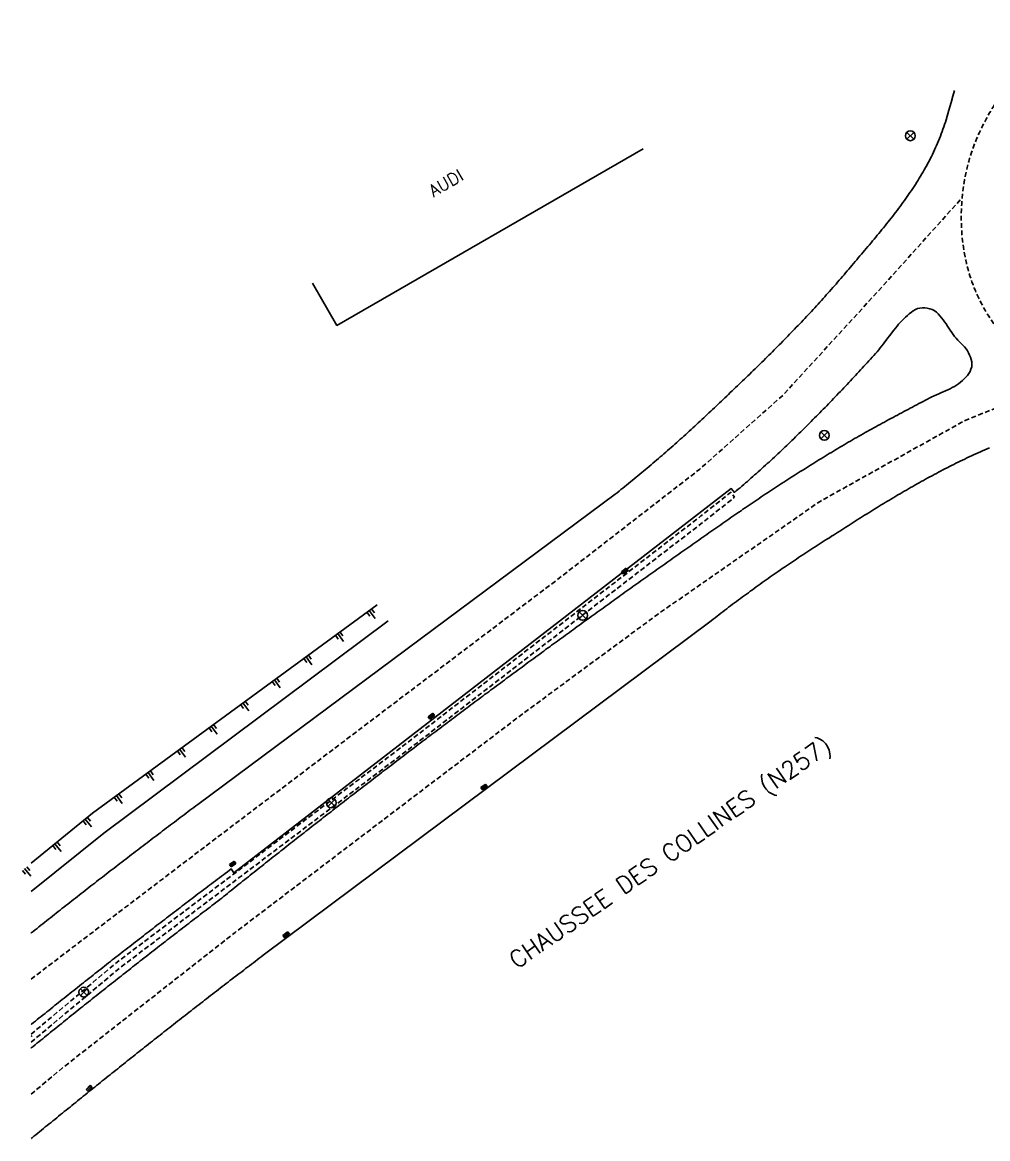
# Model space of a CAD drawing. Header units: millimetres. Extents: x 164999 to 165565, y 157669 to 158000.
# Drawn here: x 164999.1 to 165097.7, y 157669.1 to 157783.2 of the extents above; entities that cross this region are included whole.
import ezdxf
from ezdxf.enums import TextEntityAlignment as Align

# ---------------------------------------------------------------- set-up
doc = ezdxf.new("R2010")
doc.units = ezdxf.units.MM
doc.linetypes.add('DASHED', pattern=[0.75, 0.5, -0.25])
doc.layers.get('0').update_dxf_attribs({"linetype": 'CONTINUOUS'})
for name, color, linetype in [('W0001', 6, 'DASHED'), ('W0008', 7, 'CONTINUOUS'), ('W0100', 7, 'CONTINUOUS'), ('W0112', 1, 'DASHED'), ('W0211', 2, 'CONTINUOUS'), ('W0400', 7, 'CONTINUOUS'), ('W0469', 7, 'CONTINUOUS'), ('W0984', 7, 'CONTINUOUS'), ('W0989', 7, 'CONTINUOUS')]:
    doc.layers.add(name, color=color, linetype=linetype)
doc.styles.get("Standard").update_dxf_attribs({"font": 'romans.shx', "width": 0.85})

# ---------------------------------------------------------------- blocks, each defined once
blk = doc.blocks.new('T400')
for p, q in [((-0.15, 0.3), (0.15, 0.3)), ((-0.15, -0.25), (-0.15, 0.3)), ((-0.15, 0.15), (0.15, 0.15)), ((-0.15, 0), (0.15, 0)), ((0.15, 0.3), (0.15, -0.25)), ((-0.15, -0.15), (0.15, -0.15)), ((-0.15, -0.25), (-0.15, -0.3)), ((-0.15, -0.3), (0.15, -0.3)), ((0.15, -0.3), (0.15, -0.25))]:
    blk.add_line(p, q)
blk = doc.blocks.new('t211o')
at = {"color": 0, "linetype": 'Continuous'}
for p, q in [((-0.29, 0.5), (-0.29, 0)), ((0, 1), (0, 0)), ((0.29, 0.5), (0.29, 0))]:
    blk.add_line(p, q, dxfattribs=at)
blk = doc.blocks.new('T469')
at = {"color": 0, "linetype": 'Continuous', "flags": 128}
for points in [[(-0.35, 0.35), (0.35, -0.35)], [(-0.35, -0.35), (0.35, 0.35)]]:
    blk.add_lwpolyline(points, dxfattribs=at)
at = {"color": 0, "linetype": 'Continuous'}
blk.add_circle((0, 0), 0.5, dxfattribs=at)

msp = doc.modelspace()

# ---------------------------------------------------------------- linework, layer by layer
at = {"layer": 'W0001', "flags": 128}
msp.add_lwpolyline([(165130.46, 157775.38), (165130.27, 157775.63), (165130.07, 157775.88), (165129.87, 157776.12), (165129.67, 157776.36), (165129.47, 157776.6), (165129.26, 157776.84), (165129.05, 157777.07), (165128.84, 157777.3), (165128.62, 157777.53), (165128.4, 157777.75), (165128.18, 157777.97), (165127.96, 157778.19), (165127.73, 157778.4), (165127.5, 157778.61), (165127.26, 157778.82), (165127.02, 157779.02), (165126.78, 157779.22), (165126.54, 157779.42), (165126.29, 157779.62), (165126.04, 157779.81), (165125.79, 157780), (165125.54, 157780.18), (165125.29, 157780.36), (165125.03, 157780.54), (165124.75, 157780.72), (165124.46, 157780.9), (165124.15, 157781.09), (165123.83, 157781.27), (165123.49, 157781.45), (165123.14, 157781.62), (165122.76, 157781.78), (165122.37, 157781.94), (165121.96, 157782.08), (165121.53, 157782.21), (165121.14, 157782.31), (165120.81, 157782.38), (165120.54, 157782.44), (165120.26, 157782.5), (165119.98, 157782.56), (165119.69, 157782.61), (165119.41, 157782.66), (165119.12, 157782.72), (165118.84, 157782.76), (165118.55, 157782.81), (165118.26, 157782.85), (165117.97, 157782.9), (165117.68, 157782.93), (165117.38, 157782.97), (165117.09, 157783), (165116.79, 157783.03), (165116.49, 157783.06), (165116.19, 157783.08), (165115.89, 157783.11), (165115.59, 157783.12), (165115.29, 157783.14), (165114.98, 157783.15), (165114.68, 157783.15), (165114.37, 157783.15), (165114.06, 157783.15), (165113.75, 157783.14), (165113.44, 157783.13), (165113.13, 157783.12), (165112.81, 157783.1), (165112.5, 157783.07), (165112.18, 157783.04), (165111.87, 157783.01), (165111.55, 157782.97), (165111.23, 157782.92), (165110.91, 157782.87), (165110.59, 157782.81), (165110.27, 157782.75), (165109.95, 157782.69), (165109.63, 157782.61), (165109.31, 157782.53), (165108.99, 157782.45), (165108.67, 157782.36), (165108.34, 157782.26), (165108.02, 157782.15), (165107.7, 157782.04), (165107.38, 157781.93), (165107.06, 157781.8), (165106.75, 157781.68), (165106.44, 157781.54), (165106.13, 157781.41), (165105.82, 157781.26), (165105.52, 157781.12), (165105.22, 157780.96), (165104.92, 157780.8), (165104.63, 157780.64), (165104.34, 157780.47), (165104.06, 157780.3), (165103.77, 157780.12), (165103.5, 157779.94), (165103.22, 157779.75), (165102.95, 157779.55), (165102.68, 157779.35), (165102.42, 157779.15), (165102.16, 157778.94), (165101.91, 157778.73), (165101.66, 157778.51), (165101.41, 157778.29), (165101.17, 157778.06), (165100.93, 157777.83), (165100.7, 157777.6), (165100.47, 157777.36), (165100.24, 157777.11), (165100.02, 157776.86), (165099.81, 157776.61), (165099.6, 157776.35), (165099.39, 157776.09), (165099.19, 157775.83), (165098.99, 157775.56), (165098.79, 157775.29), (165098.6, 157775.02), (165098.42, 157774.74), (165098.24, 157774.46), (165098.06, 157774.17), (165097.9, 157773.89), (165097.74, 157773.61), (165097.58, 157773.33), (165097.43, 157773.05), (165097.28, 157772.77), (165097.13, 157772.48), (165097, 157772.19), (165096.86, 157771.9), (165096.73, 157771.61), (165096.61, 157771.32), (165096.49, 157771.03), (165096.37, 157770.73), (165096.26, 157770.44), (165096.15, 157770.14), (165096.05, 157769.84), (165095.96, 157769.54), (165095.86, 157769.24), (165095.78, 157768.94), (165095.69, 157768.63), (165095.62, 157768.33), (165095.54, 157768.02), (165095.47, 157767.72), (165095.41, 157767.41), (165095.35, 157767.1), (165095.3, 157766.79), (165095.25, 157766.48), (165095.2, 157766.17), (165095.16, 157765.86), (165095.13, 157765.55), (165095.1, 157765.24), (165095.07, 157764.93), (165095.05, 157764.62), (165095.03, 157764.3), (165095.02, 157763.99), (165095.01, 157763.67), (165095.01, 157763.36), (165095.01, 157763.05), (165095.01, 157762.73), (165095.02, 157762.42), (165095.04, 157762.1), (165095.06, 157761.79), (165095.08, 157761.47), (165095.11, 157761.15), (165095.14, 157760.83), (165095.18, 157760.5), (165095.22, 157760.17), (165095.27, 157759.84), (165095.33, 157759.51), (165095.39, 157759.18), (165095.46, 157758.85), (165095.53, 157758.53), (165095.61, 157758.21), (165095.7, 157757.89), (165095.79, 157757.57), (165095.89, 157757.25), (165095.99, 157756.94), (165096.1, 157756.63), (165096.21, 157756.32), (165096.33, 157756.01), (165096.46, 157755.71), (165096.59, 157755.41), (165096.72, 157755.11), (165096.87, 157754.82), (165097.01, 157754.52), (165097.17, 157754.23), (165097.32, 157753.95), (165097.49, 157753.66), (165097.65, 157753.38), (165097.83, 157753.11), (165098.01, 157752.83), (165098.19, 157752.56), (165098.38, 157752.29), (165098.57, 157752.03), (165098.76, 157751.77), (165098.96, 157751.51), (165099.17, 157751.26), (165099.38, 157751), (165099.59, 157750.76), (165099.81, 157750.51), (165100.03, 157750.27), (165100.25, 157750.03), (165100.48, 157749.8), (165100.71, 157749.57), (165100.94, 157749.35), (165101.18, 157749.13), (165101.42, 157748.91), (165101.66, 157748.7), (165101.91, 157748.49), (165102.16, 157748.29), (165102.41, 157748.09), (165102.66, 157747.9), (165102.92, 157747.71), (165103.18, 157747.52), (165103.44, 157747.34), (165103.7, 157747.16), (165103.97, 157746.99), (165104.24, 157746.82), (165104.51, 157746.66), (165104.79, 157746.5), (165105.06, 157746.35), (165105.34, 157746.2), (165105.62, 157746.05), (165105.91, 157745.91), (165106.19, 157745.77), (165106.48, 157745.64), (165106.77, 157745.51), (165107.06, 157745.39), (165107.36, 157745.27), (165107.65, 157745.16), (165107.95, 157745.05), (165108.25, 157744.94), (165108.55, 157744.84), (165108.85, 157744.75), (165109.15, 157744.65), (165109.46, 157744.57), (165109.77, 157744.48), (165110.08, 157744.4), (165110.39, 157744.33), (165110.7, 157744.26), (165111.02, 157744.19), (165111.34, 157744.13), (165111.66, 157744.07), (165111.98, 157744.02), (165112.3, 157743.98), (165112.62, 157743.94), (165112.94, 157743.9), (165113.26, 157743.87), (165113.59, 157743.85), (165113.91, 157743.83), (165114.23, 157743.82), (165114.55, 157743.81), (165114.87, 157743.81), (165115.19, 157743.81), (165115.51, 157743.82), (165115.83, 157743.84), (165116.15, 157743.86), (165116.46, 157743.88), (165116.78, 157743.91), (165117.1, 157743.95), (165117.42, 157743.99), (165117.73, 157744.03), (165118.05, 157744.09), (165118.36, 157744.14), (165118.67, 157744.2), (165118.99, 157744.27), (165119.3, 157744.34), (165119.61, 157744.42), (165119.92, 157744.5), (165120.23, 157744.59), (165120.53, 157744.68), (165120.84, 157744.78), (165121.14, 157744.88), (165121.45, 157744.99), (165121.75, 157745.1), (165122.06, 157745.21), (165122.36, 157745.34), (165122.66, 157745.47), (165122.96, 157745.6), (165123.26, 157745.74), (165123.55, 157745.88), (165123.84, 157746.02), (165124.12, 157746.18), (165124.4, 157746.33), (165124.68, 157746.49), (165124.96, 157746.65), (165125.23, 157746.82), (165125.5, 157746.99), (165125.76, 157747.17), (165126.02, 157747.35), (165126.28, 157747.53), (165126.54, 157747.72), (165126.79, 157747.91), (165127.03, 157748.11), (165127.28, 157748.3), (165127.52, 157748.51), (165127.76, 157748.71), (165127.99, 157748.92), (165128.22, 157749.13), (165128.45, 157749.34), (165128.67, 157749.56), (165128.89, 157749.78), (165129.1, 157750.01), (165129.32, 157750.23), (165129.53, 157750.46), (165129.73, 157750.69), (165129.94, 157750.93), (165130.13, 157751.16), (165130.33, 157751.4), (165130.52, 157751.65), (165130.72, 157751.9), (165130.92, 157752.16), (165131.12, 157752.44), (165131.32, 157752.72), (165131.51, 157753), (165131.69, 157753.29), (165131.87, 157753.58), (165132.04, 157753.87), (165132.21, 157754.16), (165132.37, 157754.46), (165132.52, 157754.76), (165132.67, 157755.06), (165132.81, 157755.37), (165132.95, 157755.68), (165133.08, 157755.99), (165133.2, 157756.3), (165133.32, 157756.61), (165133.44, 157756.93), (165133.54, 157757.25), (165133.64, 157757.57), (165133.74, 157757.89), (165133.83, 157758.21), (165133.91, 157758.54), (165133.99, 157758.87), (165134.06, 157759.2), (165134.12, 157759.53), (165134.18, 157759.86), (165134.23, 157760.19), (165134.28, 157760.52), (165134.32, 157760.85), (165134.36, 157761.17), (165134.39, 157761.49), (165134.41, 157761.81), (165134.43, 157762.14), (165134.45, 157762.46), (165134.46, 157762.78), (165134.47, 157763.1), (165134.47, 157763.42), (165134.47, 157763.74), (165134.46, 157764.07), (165134.45, 157764.39), (165134.43, 157764.71), (165134.4, 157765.03), (165134.38, 157765.35), (165134.34, 157765.66), (165134.3, 157765.98), (165134.26, 157766.3), (165134.21, 157766.62), (165134.16, 157766.93), (165134.1, 157767.25), (165134.04, 157767.56), (165133.97, 157767.88), (165133.9, 157768.19), (165133.82, 157768.5), (165133.74, 157768.81), (165133.65, 157769.12), (165133.56, 157769.43), (165133.46, 157769.74), (165133.36, 157770.04), (165133.26, 157770.35), (165133.15, 157770.65), (165133.03, 157770.96), (165132.8, 157771.54), (165130.76, 157774.98)], close=True, dxfattribs=at)
for points in [[(165000, 157685.38), (165019.46, 157700.2), (165036.64, 157713.24), (165053.98, 157726.38), (165068.3, 157737.49), (165076.8, 157745.06), (165086.96, 157756.17), (165095.1, 157765.24)], [(165000, 157673.62), (165003.17, 157676.27), (165020.86, 157690.16), (165050.11, 157712.41), (165064.04, 157722.69), (165080.58, 157734.2), (165095.41, 157742.48), (165105.06, 157746.35)]]:
    msp.add_lwpolyline(points, dxfattribs=at)
at = {"layer": 'W0008', "flags": 128}
for points in [[(165000, 157690.09), (165000.03, 157690.11), (165000.22, 157690.26), (165000.42, 157690.42), (165000.61, 157690.57), (165000.81, 157690.73), (165001.01, 157690.88), (165001.2, 157691.04), (165001.4, 157691.19), (165001.59, 157691.35), (165001.79, 157691.5), (165001.99, 157691.66), (165002.18, 157691.81), (165002.38, 157691.97), (165002.57, 157692.12), (165002.77, 157692.28), (165002.97, 157692.43), (165003.16, 157692.59), (165003.36, 157692.74), (165003.56, 157692.9), (165003.75, 157693.05), (165003.95, 157693.2), (165004.14, 157693.36), (165004.34, 157693.51), (165004.54, 157693.67), (165004.73, 157693.82), (165004.93, 157693.97), (165005.13, 157694.13), (165005.32, 157694.28), (165005.52, 157694.43), (165005.72, 157694.59), (165005.92, 157694.74), (165006.11, 157694.9), (165006.31, 157695.05), (165006.51, 157695.2), (165006.7, 157695.36), (165006.9, 157695.51), (165007.1, 157695.66), (165007.3, 157695.81), (165007.49, 157695.97), (165007.69, 157696.12), (165007.89, 157696.27), (165008.09, 157696.43), (165008.28, 157696.58), (165008.48, 157696.73), (165008.68, 157696.88), (165008.88, 157697.04), (165009.08, 157697.19), (165009.27, 157697.34), (165009.47, 157697.49), (165009.67, 157697.65), (165009.87, 157697.8), (165010.07, 157697.95), (165010.26, 157698.1), (165010.46, 157698.25), (165010.66, 157698.41), (165010.86, 157698.56), (165011.06, 157698.71), (165011.26, 157698.86), (165011.45, 157699.01), (165011.65, 157699.17), (165011.85, 157699.32), (165012.05, 157699.47), (165012.25, 157699.62), (165012.45, 157699.77), (165012.65, 157699.92), (165012.84, 157700.07), (165013.04, 157700.22), (165013.24, 157700.38), (165013.44, 157700.53), (165013.64, 157700.68), (165013.84, 157700.83), (165014.04, 157700.98), (165014.24, 157701.13), (165014.44, 157701.28), (165014.64, 157701.43), (165014.84, 157701.58), (165015.04, 157701.73), (165015.23, 157701.88), (165015.43, 157702.03), (165015.63, 157702.18), (165015.83, 157702.33), (165016.03, 157702.48), (165016.23, 157702.63), (165016.43, 157702.78), (165016.63, 157702.93), (165016.83, 157703.08), (165017.03, 157703.23), (165059.67, 157734.94), (165059.86, 157735.09), (165060.06, 157735.25), (165060.25, 157735.4), (165060.44, 157735.56), (165060.64, 157735.72), (165060.83, 157735.87), (165061.02, 157736.03), (165061.22, 157736.19), (165061.41, 157736.34), (165061.6, 157736.5), (165061.79, 157736.66), (165061.98, 157736.82), (165062.17, 157736.98), (165062.37, 157737.14), (165062.56, 157737.29), (165062.75, 157737.45), (165062.94, 157737.61), (165063.13, 157737.77), (165063.32, 157737.93), (165063.51, 157738.1), (165063.7, 157738.26), (165063.88, 157738.42), (165064.07, 157738.58), (165064.26, 157738.74), (165064.45, 157738.9), (165064.64, 157739.07), (165064.82, 157739.23), (165065.01, 157739.39), (165065.2, 157739.56), (165065.38, 157739.72), (165065.57, 157739.89), (165065.76, 157740.05), (165065.94, 157740.22), (165066.13, 157740.38), (165066.31, 157740.55), (165066.5, 157740.71), (165066.68, 157740.88), (165066.87, 157741.05), (165067.05, 157741.21), (165067.23, 157741.38), (165067.42, 157741.55), (165067.6, 157741.72), (165067.78, 157741.88), (165067.97, 157742.05), (165068.15, 157742.22), (165068.33, 157742.39), (165068.51, 157742.56), (165068.7, 157742.73), (165068.88, 157742.9), (165069.06, 157743.07), (165069.24, 157743.24), (165069.42, 157743.41), (165069.6, 157743.58), (165069.79, 157743.76), (165069.97, 157743.93), (165070.15, 157744.1), (165070.33, 157744.27), (165070.51, 157744.44), (165070.69, 157744.62), (165070.87, 157744.79), (165071.06, 157744.96), (165071.24, 157745.13), (165071.42, 157745.31), (165071.6, 157745.48), (165071.78, 157745.65), (165071.96, 157745.82), (165072.14, 157746), (165072.32, 157746.17), (165072.5, 157746.34), (165072.68, 157746.52), (165072.86, 157746.69), (165073.04, 157746.86), (165073.22, 157747.04), (165073.4, 157747.21), (165073.58, 157747.39), (165073.76, 157747.56), (165073.94, 157747.74), (165074.12, 157747.91), (165074.29, 157748.09), (165074.47, 157748.26), (165074.65, 157748.44), (165074.83, 157748.61), (165075.01, 157748.79), (165075.18, 157748.96), (165075.36, 157749.14), (165075.54, 157749.31), (165075.71, 157749.49), (165075.89, 157749.67), (165076.07, 157749.85), (165076.24, 157750.02), (165076.42, 157750.2), (165076.6, 157750.38), (165076.77, 157750.56), (165076.95, 157750.73), (165077.12, 157750.91), (165077.3, 157751.09), (165077.47, 157751.27), (165077.64, 157751.45), (165077.82, 157751.63), (165077.99, 157751.81), (165078.16, 157751.99), (165078.34, 157752.17), (165078.51, 157752.35), (165078.68, 157752.53), (165078.85, 157752.71), (165079.02, 157752.89), (165079.2, 157753.08), (165079.37, 157753.26), (165079.54, 157753.44), (165079.71, 157753.62), (165079.88, 157753.81), (165080.05, 157753.99), (165080.22, 157754.18), (165080.38, 157754.36), (165080.55, 157754.54), (165080.72, 157754.73), (165080.89, 157754.92), (165081.06, 157755.1), (165081.22, 157755.29), (165081.39, 157755.47), (165081.56, 157755.66), (165081.72, 157755.85), (165081.89, 157756.04), (165082.05, 157756.22), (165082.22, 157756.41), (165082.38, 157756.6), (165082.54, 157756.79), (165082.71, 157756.98), (165082.87, 157757.17), (165083.03, 157757.36), (165083.19, 157757.55), (165083.36, 157757.75), (165083.52, 157757.94), (165083.68, 157758.13), (165083.84, 157758.32), (165084, 157758.51), (165084.16, 157758.7), (165084.33, 157758.89), (165084.49, 157759.09), (165084.65, 157759.28), (165084.81, 157759.47), (165084.98, 157759.66), (165085.14, 157759.85), (165085.3, 157760.04), (165085.46, 157760.23), (165085.62, 157760.43), (165085.79, 157760.62), (165085.95, 157760.81), (165086.11, 157761), (165086.27, 157761.19), (165086.43, 157761.39), (165086.59, 157761.58), (165086.75, 157761.77), (165086.9, 157761.97), (165087.06, 157762.16), (165087.22, 157762.36), (165087.38, 157762.55), (165087.53, 157762.75), (165087.69, 157762.94), (165087.84, 157763.14), (165088, 157763.34), (165088.15, 157763.54), (165088.3, 157763.73), (165088.45, 157763.93), (165088.6, 157764.13), (165088.75, 157764.33), (165088.9, 157764.54), (165089.05, 157764.74), (165089.2, 157764.94), (165089.34, 157765.14), (165089.49, 157765.35), (165089.63, 157765.55), (165089.77, 157765.76), (165089.91, 157765.97), (165090.05, 157766.17), (165090.19, 157766.38), (165090.32, 157766.59), (165090.46, 157766.81), (165090.59, 157767.02), (165090.72, 157767.23), (165090.85, 157767.44), (165090.98, 157767.66), (165091.11, 157767.88), (165091.23, 157768.09), (165091.36, 157768.31), (165091.48, 157768.53), (165091.6, 157768.76), (165091.72, 157768.98), (165091.83, 157769.2), (165091.95, 157769.43), (165092.06, 157769.66), (165092.17, 157769.88), (165092.28, 157770.11), (165092.39, 157770.35), (165092.49, 157770.58), (165092.59, 157770.81), (165092.69, 157771.05), (165092.79, 157771.28), (165092.88, 157771.52), (165092.97, 157771.76), (165093.06, 157771.99), (165093.14, 157772.23), (165093.22, 157772.47), (165093.3, 157772.71), (165093.38, 157772.95), (165093.45, 157773.19), (165093.74, 157774.18), (165093.96, 157774.95), (165094.15, 157775.61), (165094.15, 157775.61), (165094.15, 157775.61), (165094.15, 157775.61), (165094.32, 157776.18)], [(165000, 157678.33), (165000.02, 157678.35), (165000.22, 157678.51), (165000.41, 157678.67), (165000.6, 157678.82), (165000.8, 157678.98), (165000.99, 157679.14), (165001.19, 157679.29), (165001.38, 157679.45), (165001.57, 157679.61), (165001.77, 157679.77), (165001.96, 157679.92), (165002.16, 157680.08), (165002.35, 157680.24), (165002.55, 157680.39), (165002.74, 157680.55), (165002.94, 157680.71), (165003.13, 157680.86), (165003.33, 157681.02), (165003.52, 157681.18), (165003.72, 157681.33), (165003.91, 157681.49), (165004.11, 157681.65), (165004.3, 157681.8), (165004.5, 157681.96), (165004.69, 157682.12), (165004.89, 157682.27), (165005.08, 157682.43), (165005.28, 157682.58), (165005.47, 157682.74), (165005.67, 157682.9), (165005.86, 157683.05), (165006.06, 157683.21), (165006.25, 157683.36), (165006.45, 157683.52), (165006.65, 157683.67), (165006.84, 157683.83), (165007.04, 157683.99), (165007.23, 157684.14), (165007.43, 157684.3), (165007.63, 157684.45), (165007.82, 157684.61), (165008.02, 157684.76), (165008.21, 157684.92), (165008.41, 157685.07), (165008.61, 157685.23), (165008.8, 157685.38), (165009, 157685.54), (165009.19, 157685.69), (165009.39, 157685.85), (165009.59, 157686), (165009.78, 157686.16), (165009.98, 157686.31), (165010.18, 157686.46), (165010.37, 157686.62), (165010.57, 157686.77), (165010.77, 157686.93), (165010.96, 157687.08), (165011.16, 157687.24), (165011.36, 157687.39), (165011.55, 157687.54), (165011.75, 157687.7), (165011.95, 157687.85), (165012.14, 157688.01), (165012.34, 157688.16), (165012.54, 157688.31), (165012.74, 157688.47), (165012.93, 157688.62), (165013.13, 157688.77), (165013.33, 157688.93), (165013.53, 157689.08), (165013.72, 157689.23), (165013.92, 157689.39), (165014.12, 157689.54), (165014.32, 157689.69), (165014.51, 157689.85), (165014.71, 157690), (165014.91, 157690.15), (165015.11, 157690.31), (165015.3, 157690.46), (165015.5, 157690.61), (165015.7, 157690.77), (165015.9, 157690.92), (165016.1, 157691.07), (165016.29, 157691.22), (165016.49, 157691.38), (165016.69, 157691.53), (165016.89, 157691.68), (165017.09, 157691.83), (165017.28, 157691.98), (165017.48, 157692.14), (165017.68, 157692.29), (165017.88, 157692.44), (165018.08, 157692.59), (165018.28, 157692.75), (165018.48, 157692.9), (165018.67, 157693.05), (165018.87, 157693.2), (165019.07, 157693.35), (165019.27, 157693.5), (165019.47, 157693.66), (165019.66, 157693.82), (165019.86, 157693.97), (165020.05, 157694.13), (165020.25, 157694.29), (165020.44, 157694.44), (165020.64, 157694.6), (165020.83, 157694.75), (165021.03, 157694.91), (165021.22, 157695.07), (165021.42, 157695.22), (165021.61, 157695.38), (165021.81, 157695.53), (165022, 157695.69), (165022.2, 157695.85), (165022.39, 157696), (165022.59, 157696.16), (165022.78, 157696.31), (165022.98, 157696.47), (165023.17, 157696.62), (165023.37, 157696.78), (165023.57, 157696.94), (165023.76, 157697.09), (165023.96, 157697.25), (165024.15, 157697.4), (165024.35, 157697.56), (165024.54, 157697.71), (165024.74, 157697.87), (165024.94, 157698.02), (165025.13, 157698.18), (165025.33, 157698.33), (165025.52, 157698.49), (165025.72, 157698.64), (165025.92, 157698.8), (165026.11, 157698.95), (165026.31, 157699.1), (165026.51, 157699.26), (165026.7, 157699.41), (165026.9, 157699.57), (165027.09, 157699.72), (165027.29, 157699.88), (165027.49, 157700.03), (165027.68, 157700.19), (165027.88, 157700.34), (165028.08, 157700.49), (165028.27, 157700.65), (165028.47, 157700.8), (165028.67, 157700.96), (165028.86, 157701.11), (165029.06, 157701.26), (165029.26, 157701.42), (165029.45, 157701.57), (165029.65, 157701.73), (165029.85, 157701.88), (165030.05, 157702.03), (165030.24, 157702.19), (165030.44, 157702.34), (165030.64, 157702.49), (165030.83, 157702.65), (165031.03, 157702.8), (165031.23, 157702.95), (165031.43, 157703.11), (165031.62, 157703.26), (165031.82, 157703.41), (165032.02, 157703.57), (165032.21, 157703.72), (165032.41, 157703.87), (165032.61, 157704.03), (165032.81, 157704.18), (165033.01, 157704.33), (165033.2, 157704.48), (165033.4, 157704.64), (165033.6, 157704.79), (165033.8, 157704.94), (165033.99, 157705.09), (165034.19, 157705.25), (165034.39, 157705.4), (165034.59, 157705.55), (165034.79, 157705.7), (165034.98, 157705.86), (165035.18, 157706.01), (165035.38, 157706.16), (165035.58, 157706.31), (165035.78, 157706.46), (165035.97, 157706.62), (165036.17, 157706.77), (165036.37, 157706.92), (165036.57, 157707.07), (165036.77, 157707.22), (165036.97, 157707.38), (165037.16, 157707.53), (165037.36, 157707.68), (165037.56, 157707.83), (165037.76, 157707.98), (165037.96, 157708.13), (165038.16, 157708.29), (165038.36, 157708.44), (165038.55, 157708.59), (165038.75, 157708.74), (165038.95, 157708.89), (165039.15, 157709.04), (165039.35, 157709.19), (165039.55, 157709.34), (165039.75, 157709.49), (165039.95, 157709.65), (165040.14, 157709.8), (165040.34, 157709.95), (165040.54, 157710.1), (165040.74, 157710.25), (165040.94, 157710.4), (165041.14, 157710.55), (165041.34, 157710.7), (165041.54, 157710.85), (165041.74, 157711), (165041.94, 157711.15), (165042.14, 157711.3), (165042.34, 157711.45), (165042.54, 157711.6), (165042.74, 157711.75), (165042.94, 157711.9), (165043.14, 157712.05), (165043.33, 157712.2), (165043.53, 157712.35), (165043.73, 157712.5), (165043.93, 157712.65), (165044.13, 157712.8), (165044.33, 157712.95), (165044.53, 157713.1), (165044.73, 157713.25), (165044.93, 157713.4), (165045.13, 157713.55), (165045.33, 157713.7), (165045.53, 157713.85), (165045.73, 157714), (165045.93, 157714.15), (165046.13, 157714.3), (165046.33, 157714.45), (165046.54, 157714.6), (165046.74, 157714.75), (165046.94, 157714.9), (165047.14, 157715.04), (165047.34, 157715.19), (165047.54, 157715.34), (165047.74, 157715.49), (165047.94, 157715.64), (165048.14, 157715.79), (165048.34, 157715.94), (165048.54, 157716.09), (165048.74, 157716.23), (165048.94, 157716.38), (165049.14, 157716.53), (165049.34, 157716.68), (165049.54, 157716.83), (165049.75, 157716.98), (165049.95, 157717.12), (165050.15, 157717.27), (165050.35, 157717.42), (165050.55, 157717.57), (165050.75, 157717.72), (165050.95, 157717.87), (165051.15, 157718.01), (165051.35, 157718.16), (165051.56, 157718.31), (165051.76, 157718.46), (165051.96, 157718.6), (165052.16, 157718.75), (165052.36, 157718.9), (165052.56, 157719.05), (165052.76, 157719.19), (165052.97, 157719.34), (165053.17, 157719.49), (165053.37, 157719.64), (165053.57, 157719.78), (165053.77, 157719.93), (165053.98, 157720.08), (165054.18, 157720.23), (165054.38, 157720.37), (165054.58, 157720.52), (165054.78, 157720.67), (165054.98, 157720.81), (165055.19, 157720.96), (165055.39, 157721.11), (165055.59, 157721.25), (165055.79, 157721.4), (165056, 157721.55), (165056.2, 157721.69), (165056.4, 157721.84), (165056.6, 157721.99), (165056.8, 157722.13), (165057.01, 157722.28), (165057.21, 157722.43), (165057.41, 157722.57), (165057.61, 157722.72), (165057.82, 157722.87), (165058.02, 157723.01), (165058.22, 157723.16), (165058.42, 157723.3), (165058.63, 157723.45), (165058.83, 157723.6), (165059.03, 157723.74), (165059.24, 157723.89), (165059.44, 157724.03), (165059.64, 157724.18), (165059.84, 157724.32), (165060.05, 157724.47), (165060.25, 157724.61), (165060.45, 157724.76), (165060.66, 157724.91), (165060.86, 157725.05), (165061.06, 157725.2), (165061.27, 157725.34), (165061.47, 157725.49), (165061.67, 157725.63), (165061.88, 157725.78), (165062.08, 157725.92), (165062.28, 157726.07), (165062.49, 157726.21), (165062.69, 157726.36), (165062.89, 157726.5), (165063.1, 157726.65), (165063.3, 157726.79), (165063.5, 157726.94), (165063.71, 157727.08), (165063.91, 157727.23), (165064.12, 157727.37), (165064.32, 157727.51), (165064.52, 157727.66), (165064.73, 157727.8), (165064.93, 157727.95), (165065.14, 157728.09), (165065.34, 157728.24), (165065.54, 157728.38), (165065.75, 157728.52), (165065.95, 157728.67), (165066.16, 157728.81), (165066.36, 157728.96), (165066.56, 157729.1), (165066.77, 157729.24), (165066.97, 157729.39), (165067.18, 157729.53), (165067.38, 157729.67), (165067.59, 157729.82), (165067.79, 157729.96), (165068, 157730.11), (165068.2, 157730.25), (165068.41, 157730.39), (165068.61, 157730.54), (165068.81, 157730.68), (165069.02, 157730.82), (165069.22, 157730.97), (165069.43, 157731.11), (165069.63, 157731.25), (165069.84, 157731.39), (165070.04, 157731.54), (165070.25, 157731.68), (165070.45, 157731.82), (165070.66, 157731.97), (165070.86, 157732.11), (165071.07, 157732.25), (165071.27, 157732.39), (165071.48, 157732.54), (165071.68, 157732.68), (165071.89, 157732.82), (165072.1, 157732.96), (165072.3, 157733.11), (165072.51, 157733.25), (165072.71, 157733.39), (165072.92, 157733.53), (165073.13, 157733.67), (165073.33, 157733.81), (165073.54, 157733.95), (165073.75, 157734.09), (165073.95, 157734.23), (165074.16, 157734.37), (165074.37, 157734.51), (165074.58, 157734.65), (165074.78, 157734.79), (165074.99, 157734.93), (165075.2, 157735.07), (165075.41, 157735.2), (165075.62, 157735.34), (165075.83, 157735.48), (165076.04, 157735.62), (165076.25, 157735.75), (165076.45, 157735.89), (165076.66, 157736.02), (165076.87, 157736.16), (165077.08, 157736.3), (165077.29, 157736.43), (165077.5, 157736.57), (165077.71, 157736.7), (165077.93, 157736.84), (165078.14, 157736.97), (165078.35, 157737.1), (165078.56, 157737.24), (165078.77, 157737.37), (165078.98, 157737.5), (165079.19, 157737.64), (165079.4, 157737.77), (165079.62, 157737.9), (165079.83, 157738.03), (165080.04, 157738.17), (165080.25, 157738.3), (165080.47, 157738.43), (165080.68, 157738.56), (165080.89, 157738.69), (165081.11, 157738.82), (165081.32, 157738.95), (165081.53, 157739.08), (165081.75, 157739.21), (165081.96, 157739.34), (165082.17, 157739.47), (165082.39, 157739.6), (165082.6, 157739.73), (165082.82, 157739.85), (165083.03, 157739.98), (165083.25, 157740.11), (165083.46, 157740.24), (165083.68, 157740.36), (165083.89, 157740.49), (165084.11, 157740.61), (165084.33, 157740.74), (165084.54, 157740.86), (165084.76, 157740.98), (165084.98, 157741.11), (165085.19, 157741.23), (165085.41, 157741.35), (165085.63, 157741.47), (165085.85, 157741.59), (165086.06, 157741.71), (165086.28, 157741.83), (165086.5, 157741.95), (165086.72, 157742.07), (165086.94, 157742.19), (165087.16, 157742.31), (165087.38, 157742.43), (165087.6, 157742.55), (165087.82, 157742.66), (165088.04, 157742.78), (165088.26, 157742.9), (165088.48, 157743.02), (165088.7, 157743.13), (165088.92, 157743.25), (165089.14, 157743.37), (165089.36, 157743.49), (165089.58, 157743.6), (165089.8, 157743.72), (165090.02, 157743.84), (165090.24, 157743.95), (165090.46, 157744.07), (165090.68, 157744.19), (165090.9, 157744.31), (165091.12, 157744.42), (165091.34, 157744.54), (165091.56, 157744.66), (165091.78, 157744.78), (165092.01, 157744.89), (165092.24, 157744.99), (165092.47, 157745.09), (165092.7, 157745.19), (165092.93, 157745.29), (165093.17, 157745.39), (165093.4, 157745.49), (165093.63, 157745.59), (165093.86, 157745.7), (165094.08, 157745.82), (165094.3, 157745.94), (165094.52, 157746.07), (165094.73, 157746.22), (165094.93, 157746.37), (165095.13, 157746.54), (165095.31, 157746.71), (165095.48, 157746.88), (165095.64, 157747.06), (165095.79, 157747.26), (165095.91, 157747.47), (165096, 157747.7), (165096.07, 157747.95), (165096.1, 157748.2), (165096.08, 157748.45), (165096.03, 157748.69), (165095.95, 157748.92), (165095.86, 157749.15), (165095.75, 157749.37), (165095.63, 157749.59), (165095.49, 157749.79), (165095.34, 157749.98), (165095.17, 157750.16), (165095, 157750.34), (165094.83, 157750.51), (165094.66, 157750.69), (165094.49, 157750.87), (165094.33, 157751.05), (165094.18, 157751.26), (165094.03, 157751.47), (165093.88, 157751.69), (165093.74, 157751.9), (165093.59, 157752.12), (165093.45, 157752.33), (165093.3, 157752.55), (165093.15, 157752.76), (165092.99, 157752.96), (165092.82, 157753.16), (165092.65, 157753.36), (165092.47, 157753.55), (165092.25, 157753.7), (165092.02, 157753.8), (165091.78, 157753.88), (165091.54, 157753.94), (165091.29, 157753.97), (165091.04, 157753.98), (165090.79, 157753.96), (165090.54, 157753.9), (165090.32, 157753.8), (165090.11, 157753.68), (165089.91, 157753.53), (165089.7, 157753.37), (165089.51, 157753.2), (165089.32, 157753.03), (165089.13, 157752.85), (165088.96, 157752.67), (165088.78, 157752.49), (165088.61, 157752.3), (165088.45, 157752.1), (165088.29, 157751.91), (165088.13, 157751.71), (165087.97, 157751.51), (165087.81, 157751.3), (165087.66, 157751.1), (165087.51, 157750.9), (165087.35, 157750.69), (165087.2, 157750.49), (165087.05, 157750.29), (165086.89, 157750.09), (165086.73, 157749.88), (165086.57, 157749.69), (165086.41, 157749.49), (165086.25, 157749.3), (165086.08, 157749.11), (165085.91, 157748.92), (165085.74, 157748.74), (165085.57, 157748.55), (165085.4, 157748.37), (165085.23, 157748.18), (165085.06, 157748), (165084.89, 157747.81), (165084.72, 157747.63), (165084.55, 157747.44), (165084.38, 157747.26), (165084.2, 157747.08), (165084.03, 157746.89), (165083.86, 157746.71), (165083.69, 157746.53), (165083.52, 157746.34), (165083.35, 157746.16), (165083.17, 157745.98), (165083, 157745.8), (165082.83, 157745.61), (165082.66, 157745.43), (165082.48, 157745.25), (165082.31, 157745.07), (165082.14, 157744.89), (165081.96, 157744.7), (165081.79, 157744.52), (165081.61, 157744.34), (165081.44, 157744.16), (165081.26, 157743.98), (165081.09, 157743.8), (165080.91, 157743.62), (165080.74, 157743.44), (165080.56, 157743.26), (165080.39, 157743.08), (165080.21, 157742.91), (165080.03, 157742.73), (165079.86, 157742.55), (165079.68, 157742.37), (165079.5, 157742.19), (165079.33, 157742.01), (165079.15, 157741.84), (165078.97, 157741.66), (165078.79, 157741.48), (165078.61, 157741.31), (165078.43, 157741.13), (165078.25, 157740.95), (165078.07, 157740.78), (165077.89, 157740.6), (165077.71, 157740.43), (165077.54, 157740.26), (165077.36, 157740.09), (165077.18, 157739.91), (165077, 157739.74), (165076.82, 157739.57), (165076.64, 157739.4), (165076.46, 157739.23), (165076.28, 157739.06), (165076.1, 157738.89), (165075.92, 157738.73), (165075.74, 157738.56), (165075.56, 157738.39), (165075.37, 157738.22), (165075.19, 157738.06), (165075.01, 157737.89), (165074.82, 157737.72), (165074.64, 157737.56), (165074.46, 157737.39), (165074.27, 157737.23), (165074.09, 157737.06), (165073.9, 157736.9), (165073.72, 157736.73), (165073.53, 157736.57), (165073.35, 157736.41), (165073.16, 157736.24), (165072.97, 157736.08), (165072.79, 157735.92), (165072.6, 157735.76), (165072.41, 157735.6), (165072.22, 157735.44), (165072.03, 157735.28), (165071.84, 157735.12), (165071.52, 157735.5), (165020.7, 157696.23), (165020.45, 157696.64), (165020.25, 157696.49), (165020.05, 157696.34), (165019.84, 157696.19), (165019.64, 157696.04), (165019.44, 157695.89), (165019.24, 157695.74), (165019.04, 157695.59), (165018.84, 157695.44), (165018.64, 157695.29), (165018.44, 157695.13), (165018.24, 157694.98), (165018.04, 157694.83), (165017.84, 157694.68), (165017.64, 157694.53), (165017.44, 157694.38), (165017.24, 157694.23), (165017.04, 157694.08), (165016.84, 157693.92), (165016.64, 157693.77), (165016.44, 157693.62), (165016.24, 157693.47), (165016.04, 157693.32), (165015.84, 157693.16), (165015.64, 157693.01), (165015.44, 157692.86), (165015.25, 157692.71), (165015.05, 157692.56), (165014.85, 157692.4), (165014.65, 157692.25), (165014.45, 157692.1), (165014.25, 157691.95), (165014.05, 157691.79), (165013.85, 157691.64), (165013.65, 157691.49), (165013.45, 157691.33), (165013.25, 157691.18), (165013.06, 157691.03), (165012.86, 157690.88), (165012.66, 157690.72), (165012.46, 157690.57), (165012.26, 157690.42), (165012.06, 157690.26), (165011.86, 157690.11), (165011.67, 157689.96), (165011.47, 157689.8), (165011.27, 157689.65), (165011.07, 157689.49), (165010.87, 157689.34), (165010.68, 157689.19), (165010.48, 157689.03), (165010.28, 157688.88), (165010.08, 157688.73), (165009.88, 157688.57), (165009.69, 157688.42), (165009.49, 157688.26), (165009.29, 157688.11), (165009.09, 157687.95), (165008.89, 157687.8), (165008.7, 157687.65), (165008.5, 157687.49), (165008.3, 157687.34), (165008.11, 157687.18), (165007.91, 157687.03), (165007.71, 157686.87), (165007.51, 157686.72), (165007.32, 157686.56), (165007.12, 157686.41), (165006.92, 157686.25), (165006.72, 157686.1), (165006.53, 157685.94), (165006.33, 157685.79), (165006.13, 157685.63), (165005.94, 157685.48), (165005.74, 157685.32), (165005.54, 157685.16), (165005.35, 157685.01), (165005.15, 157684.85), (165004.95, 157684.7), (165004.76, 157684.54), (165004.56, 157684.39), (165004.37, 157684.23), (165004.17, 157684.07), (165003.97, 157683.92), (165003.78, 157683.76), (165003.58, 157683.6), (165003.38, 157683.45), (165003.19, 157683.29), (165002.99, 157683.14), (165002.8, 157682.98), (165002.6, 157682.82), (165002.4, 157682.67), (165002.21, 157682.51), (165002.01, 157682.35), (165001.82, 157682.19), (165001.62, 157682.04), (165001.43, 157681.88), (165001.23, 157681.72), (165001.04, 157681.57), (165000.84, 157681.41), (165000.64, 157681.25), (165000.45, 157681.09), (165000.25, 157680.94), (165000.06, 157680.78), (165000, 157680.73)], [(165097.88, 157739.67), (165097.65, 157739.57), (165097.42, 157739.47), (165097.19, 157739.37), (165096.96, 157739.27), (165096.73, 157739.16), (165096.5, 157739.06), (165096.27, 157738.95), (165096.04, 157738.85), (165095.81, 157738.74), (165095.59, 157738.64), (165095.36, 157738.53), (165095.13, 157738.42), (165094.91, 157738.31), (165094.68, 157738.2), (165094.46, 157738.09), (165094.24, 157737.98), (165094.01, 157737.87), (165093.79, 157737.75), (165093.57, 157737.64), (165093.34, 157737.52), (165093.12, 157737.41), (165092.9, 157737.29), (165092.68, 157737.18), (165092.46, 157737.06), (165092.24, 157736.94), (165092.02, 157736.82), (165091.8, 157736.71), (165091.58, 157736.59), (165091.36, 157736.47), (165091.14, 157736.35), (165090.92, 157736.22), (165090.7, 157736.1), (165090.49, 157735.98), (165090.27, 157735.86), (165090.05, 157735.73), (165089.83, 157735.61), (165089.62, 157735.49), (165089.4, 157735.36), (165089.18, 157735.23), (165088.97, 157735.11), (165088.75, 157734.98), (165088.54, 157734.86), (165088.32, 157734.73), (165088.11, 157734.6), (165087.89, 157734.47), (165087.68, 157734.34), (165087.47, 157734.22), (165087.25, 157734.09), (165087.04, 157733.96), (165086.83, 157733.83), (165086.61, 157733.7), (165086.4, 157733.57), (165086.19, 157733.43), (165085.97, 157733.3), (165085.76, 157733.17), (165085.55, 157733.04), (165085.34, 157732.91), (165085.13, 157732.78), (165084.91, 157732.64), (165084.7, 157732.51), (165084.49, 157732.38), (165084.28, 157732.24), (165084.07, 157732.11), (165083.86, 157731.98), (165083.65, 157731.84), (165083.44, 157731.71), (165083.22, 157731.57), (165083.01, 157731.44), (165082.8, 157731.3), (165082.59, 157731.17), (165082.38, 157731.03), (165082.17, 157730.9), (165081.96, 157730.76), (165081.75, 157730.63), (165081.54, 157730.49), (165081.33, 157730.36), (165081.12, 157730.22), (165080.91, 157730.09), (165080.7, 157729.95), (165080.49, 157729.82), (165080.28, 157729.68), (165080.07, 157729.54), (165079.86, 157729.41), (165079.65, 157729.27), (165079.44, 157729.14), (165079.23, 157729), (165079.02, 157728.86), (165078.81, 157728.73), (165078.6, 157728.59), (165078.39, 157728.45), (165078.19, 157728.31), (165077.98, 157728.17), (165077.77, 157728.03), (165077.56, 157727.89), (165077.35, 157727.75), (165077.15, 157727.61), (165076.94, 157727.47), (165076.73, 157727.33), (165076.53, 157727.19), (165076.32, 157727.05), (165076.11, 157726.9), (165075.91, 157726.76), (165075.7, 157726.62), (165075.5, 157726.48), (165075.29, 157726.33), (165075.09, 157726.19), (165074.89, 157726.04), (165074.68, 157725.9), (165074.48, 157725.75), (165074.27, 157725.61), (165074.07, 157725.46), (165073.87, 157725.31), (165073.67, 157725.17), (165073.46, 157725.02), (165073.26, 157724.87), (165073.06, 157724.73), (165072.86, 157724.58), (165072.66, 157724.43), (165072.45, 157724.28), (165072.25, 157724.13), (165072.05, 157723.98), (165071.85, 157723.83), (165071.65, 157723.68), (165071.45, 157723.53), (165071.25, 157723.38), (165071.05, 157723.23), (165070.86, 157723.08), (165070.66, 157722.92), (165070.46, 157722.77), (165070.26, 157722.62), (165070.06, 157722.46), (165069.86, 157722.31), (165069.67, 157722.16), (165069.47, 157722), (165023.71, 157687.82), (165023.51, 157687.67), (165023.31, 157687.52), (165023.11, 157687.36), (165022.91, 157687.21), (165022.71, 157687.06), (165022.51, 157686.91), (165022.31, 157686.75), (165022.11, 157686.6), (165021.91, 157686.45), (165021.72, 157686.3), (165021.52, 157686.14), (165021.32, 157685.99), (165021.12, 157685.84), (165020.92, 157685.68), (165020.72, 157685.53), (165020.52, 157685.38), (165020.32, 157685.23), (165020.12, 157685.07), (165019.92, 157684.92), (165019.72, 157684.77), (165019.52, 157684.61), (165019.32, 157684.46), (165019.13, 157684.31), (165018.93, 157684.15), (165018.73, 157684), (165018.53, 157683.84), (165018.33, 157683.69), (165018.13, 157683.54), (165017.93, 157683.38), (165017.73, 157683.23), (165017.54, 157683.07), (165017.34, 157682.92), (165017.14, 157682.77), (165016.94, 157682.61), (165016.74, 157682.46), (165016.54, 157682.3), (165016.35, 157682.15), (165016.15, 157681.99), (165015.95, 157681.84), (165015.75, 157681.68), (165015.55, 157681.53), (165015.36, 157681.38), (165015.16, 157681.22), (165014.96, 157681.07), (165014.76, 157680.91), (165014.56, 157680.76), (165014.37, 157680.6), (165014.17, 157680.45), (165013.97, 157680.29), (165013.77, 157680.13), (165013.58, 157679.98), (165013.38, 157679.82), (165013.18, 157679.67), (165012.98, 157679.51), (165012.79, 157679.36), (165012.59, 157679.2), (165012.39, 157679.05), (165012.2, 157678.89), (165012, 157678.73), (165011.8, 157678.58), (165011.6, 157678.42), (165011.41, 157678.27), (165011.21, 157678.11), (165011.01, 157677.95), (165010.82, 157677.8), (165010.62, 157677.64), (165010.42, 157677.49), (165010.23, 157677.33), (165010.03, 157677.17), (165009.83, 157677.02), (165009.64, 157676.86), (165009.44, 157676.7), (165009.24, 157676.55), (165009.05, 157676.39), (165008.85, 157676.23), (165008.66, 157676.07), (165008.46, 157675.92), (165008.26, 157675.76), (165008.07, 157675.6), (165007.87, 157675.45), (165007.67, 157675.29), (165007.48, 157675.13), (165007.28, 157674.97), (165007.09, 157674.82), (165006.89, 157674.66), (165006.7, 157674.51), (165006.5, 157674.35), (165006.31, 157674.19), (165006.12, 157674.04), (165005.92, 157673.88), (165005.73, 157673.72), (165005.53, 157673.57), (165005.34, 157673.41), (165005.14, 157673.25), (165004.95, 157673.1), (165004.76, 157672.94), (165004.56, 157672.78), (165004.37, 157672.63), (165004.17, 157672.47), (165003.98, 157672.31), (165003.79, 157672.15), (165003.59, 157672), (165003.4, 157671.84), (165003.2, 157671.68), (165003.01, 157671.53), (165002.82, 157671.37), (165002.62, 157671.21), (165002.43, 157671.05), (165002.24, 157670.9), (165002.04, 157670.74), (165001.85, 157670.58), (165001.65, 157670.42), (165001.46, 157670.27), (165001.27, 157670.11), (165001.07, 157669.95), (165000.88, 157669.79), (165000.69, 157669.64), (165000.49, 157669.48), (165000.3, 157669.32), (165000.11, 157669.16), (165000, 157669.08)]]:
    msp.add_lwpolyline(points, dxfattribs=at)
at = {"layer": 'W0008'}
msp.add_arc((165834.87, 156652.88), 1323.24, 129.11234, 129.11845, dxfattribs=at)
at = {"layer": 'W0100', "flags": 128}
msp.add_lwpolyline([(165028.73, 157756.5), (165031.24, 157752.18), (165062.51, 157770.22), (165062.51, 157770.22)], dxfattribs=at)
at = {"layer": 'W0112', "flags": 128}
msp.add_lwpolyline([(165000, 157678.93), (165009.18, 157686.61), (165037.8, 157708.27), (165068.81, 157732.21), (165071.86, 157734.63), (165071.47, 157735.13), (165068.42, 157732.71), (165037.42, 157708.77), (165008.79, 157687.11), (165000, 157679.75)], dxfattribs=at)
at = {"layer": 'W0211', "flags": 128}
for points in [[(165035.35, 157723.64), (165006.29, 157702.35), (165000, 157697.22)], [(165036.46, 157722), (165007.45, 157700.31), (165000, 157694.32)]]:
    msp.add_lwpolyline(points, dxfattribs=at)

# ---------------------------------------------------------------- block references
at = {"layer": 'W0211'}
for p, rotation in [((165034.54, 157723.05), 216.2352741496352), ((165031.32, 157720.69), 216.2352741496352), ((165028.09, 157718.32), 216.2352741496352), ((165024.86, 157715.96), 216.2352741496352), ((165021.64, 157713.6), 216.2352741496352), ((165018.41, 157711.23), 216.2352741496352), ((165015.18, 157708.87), 216.2352741496352), ((165011.96, 157706.5), 216.2352741496352), ((165008.73, 157704.14), 216.2352741496352), ((165005.54, 157701.73), 219.1880398635387), ((165002.44, 157699.21), 219.1880398635387), ((164999.34, 157696.68), 219.1880398635387)]:
    msp.add_blockref('t211o', p, dxfattribs=dict(at, rotation=rotation))
at = {"layer": 'W0400'}
for p, rotation in [((165060.64, 157727.06), 307.6918782752574), ((165040.88, 157712.25), 127.6918782676759), ((165046.27, 157705.01), 126.760549589126), ((165020.59, 157697.15), 125.1536757344156), ((165026.06, 157689.9), 126.760549585671), ((165005.94, 157674.21), 136.1700360516693)]:
    msp.add_blockref('T400', p, dxfattribs=dict(at, rotation=rotation))
at = {"layer": 'W0469'}
for p in [(165089.81, 157771.56), (165081.02, 157740.94), (165056.34, 157722.55), (165030.68, 157703.39), (165005.39, 157684.05)]:
    msp.add_blockref('T469', p, dxfattribs=at)

# ---------------------------------------------------------------- texts
at = {"layer": 'W0984'}
msp.add_text('AUDI', height=1.25, rotation=30.1577, dxfattribs=at).set_placement((165042.36, 157766.74), align=Align.MIDDLE)
at = {"layer": 'W0989'}
msp.add_text('CHAUSSEE DES COLLINES (N257)', height=1.75, rotation=34.8296, dxfattribs=at).set_placement((165065.34, 157698.22), align=Align.MIDDLE)

doc.saveas('drawing.dxf')
